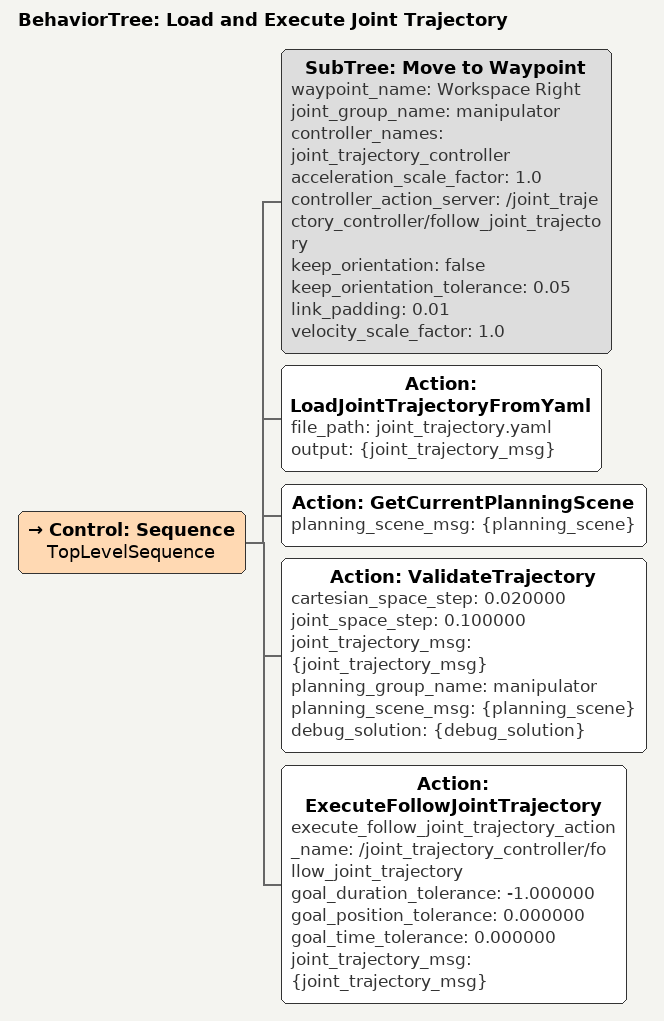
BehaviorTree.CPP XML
<?xml version='1.0' encoding='UTF-8'?>
<root BTCPP_format="4" main_tree_to_execute="Load and Execute Joint Trajectory">
  <BehaviorTree ID="Load and Execute Joint Trajectory" _description="Load a trajectory that was saved as a YAML file">
    <Control ID="Sequence" name="TopLevelSequence">
      <!--Make sure to move the robot to the same starting position as the saved trajectory starts, otherwise the joint_trajectory_controller will use joint interpolation to align the robot with the path-->
      <SubTree ID="Move to Waypoint" waypoint_name="Workspace Right" joint_group_name="manipulator" controller_names="joint_trajectory_controller" acceleration_scale_factor="1.0" controller_action_server="/joint_trajectory_controller/follow_joint_trajectory" keep_orientation="false" keep_orientation_tolerance="0.05" link_padding="0.01" velocity_scale_factor="1.0"/>
      <Action ID="LoadJointTrajectoryFromYaml" file_path="joint_trajectory.yaml" output="{joint_trajectory_msg}"/>
      <!--Validate the loaded trajectory with the current planning scene to check for collisions before executing-->
      <Action ID="GetCurrentPlanningScene" planning_scene_msg="{planning_scene}"/>
      <Action ID="ValidateTrajectory" cartesian_space_step="0.020000" joint_space_step="0.100000" joint_trajectory_msg="{joint_trajectory_msg}" planning_group_name="manipulator" planning_scene_msg="{planning_scene}" debug_solution="{debug_solution}"/>
      <Action ID="ExecuteFollowJointTrajectory" execute_follow_joint_trajectory_action_name="/joint_trajectory_controller/follow_joint_trajectory" goal_duration_tolerance="-1.000000" goal_position_tolerance="0.000000" goal_time_tolerance="0.000000" joint_trajectory_msg="{joint_trajectory_msg}"/>
    </Control>
  </BehaviorTree>
</root>
